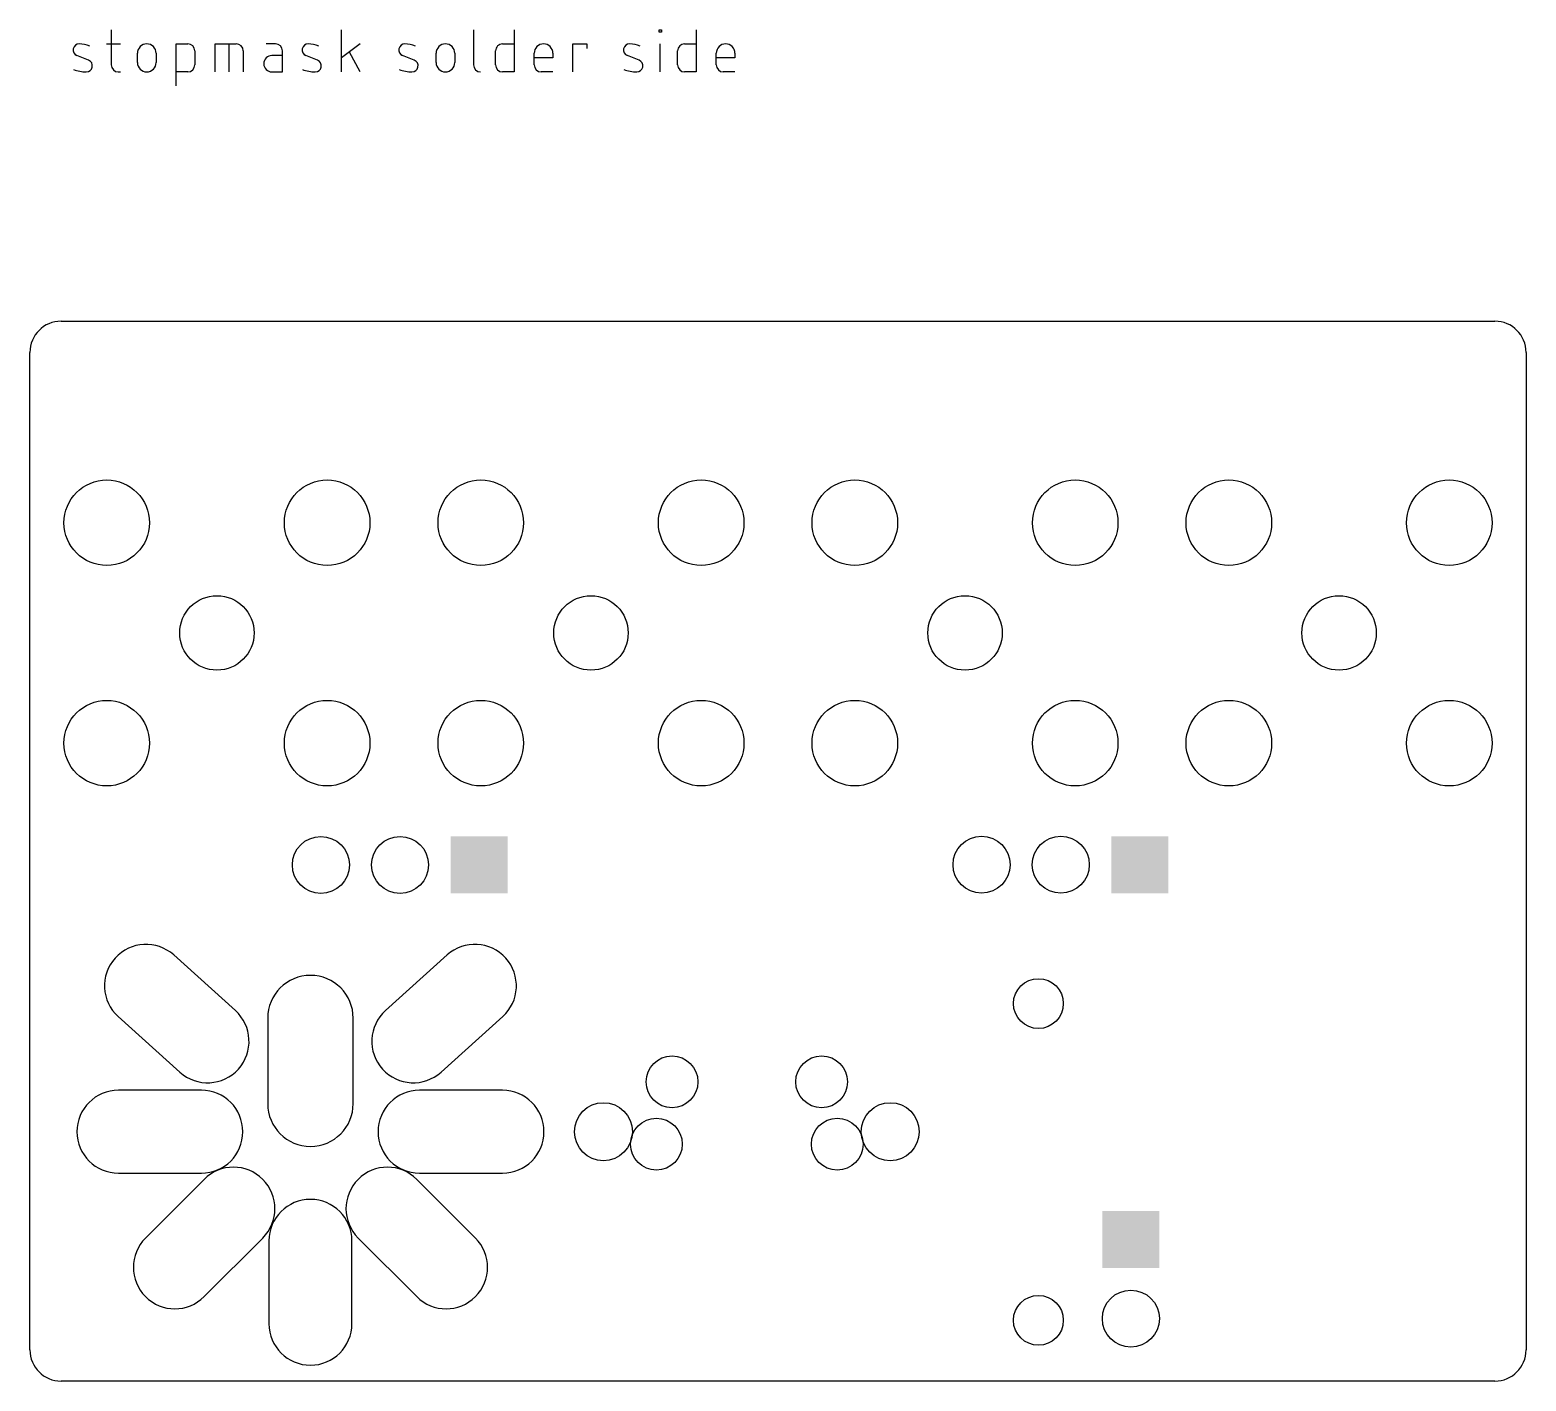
# Model space of a CAD drawing. Extents: x 0 to 48, y 0 to 43.3.
import ezdxf

# ---------------------------------------------------------------- set-up
doc = ezdxf.new("R2010")
doc.units = 0
doc.layers.add('20', color=30, linetype='CONTINUOUS')
doc.layers.add('30', color=253, linetype='CONTINUOUS')

# ---------------------------------------------------------------- blocks, each defined once
blk = doc.blocks.new('ROUNDP')
blk.add_circle((0, 0), 0.5)
blk = doc.blocks.new('OFFSETP100')
blk.add_lwpolyline([(0, -0.5), (1, -0.5, 1), (1, 0.5), (0, 0.5, 1)], format="xyb", close=True)
blk = doc.blocks.new('SQUAREP')
blk.add_solid([(-0.5, -0.5), (0.5, -0.5), (-0.5, 0.5), (0.5, 0.5)])

msp = doc.modelspace()

# ---------------------------------------------------------------- linework, layer by layer
at = {"layer": '20'}
for p, q in [((1, 34), (47, 34)), ((0, 1), (0, 33)), ((48, 33), (48, 1)), ((47, 0), (1, 0))]:
    msp.add_line(p, q, dxfattribs=at)
for centre, start, end in [((1, 33), 90, 180), ((47, 33), 0, 90), ((1, 1), 180, 270), ((47, 1), 270, 0)]:
    msp.add_arc(centre, 1, start, end, dxfattribs=at)
at = {"layer": '30'}
for p, q in [((2.611, 43.3451), (2.611, 42.2233)), ((9.9942, 41.9989), (9.9942, 43.3451)), ((14.2298, 43.3451), (14.2298, 42.2233)), ((15.5376, 43.3451), (15.5376, 41.9989)), ((20.1832, 43.2703), (20.1832, 43.3451)), ((20.1832, 43.3451), (20.258, 43.3451)), ((20.258, 43.2703), (20.1832, 43.2703)), ((20.258, 43.3451), (20.258, 43.2703)), ((21.3781, 43.3451), (21.3781, 41.9989)), ((2.4614, 42.8964), (2.9101, 42.8964)), ((4.6901, 41.5502), (4.6901, 42.8964)), ((4.6901, 42.8964), (5.0641, 42.8964)), ((5.9464, 41.9989), (5.9464, 42.8964)), ((5.9464, 42.8964), (6.6195, 42.8964)), ((6.3952, 41.9989), (6.3952, 42.8964)), ((7.8758, 42.8964), (7.5767, 42.8964)), ((10.5925, 42.8964), (9.9942, 42.4476)), ((15.1637, 42.8964), (15.5376, 42.8964)), ((17.4216, 41.9989), (17.4216, 42.8964)), ((17.4216, 42.8964), (17.8703, 42.8964)), ((17.8703, 42.8964), (17.8703, 42.7468)), ((20.2206, 41.9989), (20.2206, 42.8964)), ((21.0041, 42.8964), (21.3781, 42.8964)), ((1.8824, 42.3728), (1.5085, 42.5224)), ((3.4496, 42.2981), (3.4496, 42.5972)), ((4.0479, 42.5972), (4.0479, 42.2981)), ((5.2885, 42.672), (5.2885, 42.2233)), ((6.8439, 42.672), (6.8439, 41.9989)), ((8.1002, 42.5224), (7.7637, 42.5224)), ((8.1002, 41.9989), (8.1002, 42.672)), ((9.2286, 42.3728), (8.8547, 42.5224)), ((10.5925, 41.9989), (10.256, 42.6346)), ((12.3313, 42.3728), (11.9574, 42.5224)), ((13.0315, 42.2981), (13.0315, 42.5972)), ((13.6298, 42.5972), (13.6298, 42.2981)), ((14.9393, 42.2233), (14.9393, 42.672)), ((16.1799, 42.2233), (16.1799, 42.5972)), ((16.7782, 42.4476), (16.1799, 42.4476)), ((16.7782, 42.5972), (16.7782, 42.4476)), ((19.5406, 42.3728), (19.1667, 42.5224)), ((20.7798, 42.2233), (20.7798, 42.672)), ((22.0203, 42.2233), (22.0203, 42.5972)), ((22.6186, 42.4476), (22.0203, 42.4476)), ((22.6186, 42.5972), (22.6186, 42.4476)), ((2.8354, 41.9989), (2.9101, 41.9989)), ((5.0641, 41.9989), (4.6901, 41.9989)), ((7.7637, 41.9989), (8.1002, 41.9989)), ((15.5376, 41.9989), (15.1637, 41.9989)), ((16.7782, 41.9989), (16.4043, 41.9989)), ((21.3781, 41.9989), (21.0041, 41.9989)), ((22.6186, 41.9989), (22.2447, 41.9989))]:
    msp.add_line(p, q, dxfattribs=at)
for centre, radius, start, end in [((1.5805, 42.7025), 0.1939, 89.181, 248.1986), ((1.5711, 42.0471), 0.8493, 65.7609, 89.181), ((3.7487, 42.5972), 0.2992, 0, 180), ((5.0641, 42.672), 0.2244, 0, 90), ((6.6195, 42.672), 0.2244, 0, 90), ((7.8758, 42.672), 0.2244, 0, 90), ((8.9267, 42.7025), 0.1939, 89.181, 248.1986), ((8.9173, 42.0471), 0.8493, 65.7609, 89.181), ((12.0294, 42.7025), 0.1939, 89.181, 248.1986), ((12.02, 42.0471), 0.8493, 65.7609, 89.181), ((13.3307, 42.5972), 0.2992, 0, 180), ((15.1637, 42.672), 0.2244, 89.9992, 180), ((16.4791, 42.5972), 0.2992, 0, 180), ((19.2387, 42.7025), 0.1939, 89.181, 248.1986), ((19.2293, 42.0471), 0.8493, 65.7609, 89.181), ((21.0041, 42.672), 0.2244, 89.9992, 180), ((22.3195, 42.5972), 0.2992, 0, 180), ((1.8104, 42.1928), 0.1939, 269.181, 68.1986), ((3.7487, 42.2981), 0.2992, 180, 0), ((7.7637, 42.2607), 0.2618, 90, 270), ((9.1566, 42.1928), 0.1939, 269.181, 68.1986), ((12.2593, 42.1928), 0.1939, 269.181, 68.1986), ((13.3307, 42.2981), 0.2992, 180, 0), ((19.4686, 42.1928), 0.1939, 269.181, 68.1986), ((1.8258, 43.2672), 1.2684, 250.2096, 269.181), ((2.8354, 42.2233), 0.2244, 180, 270), ((5.0641, 42.2233), 0.2244, 270.0008, 0), ((9.1719, 43.2672), 1.2684, 250.2096, 269.181), ((12.2747, 43.2672), 1.2684, 250.2096, 269.181), ((14.4541, 42.2233), 0.2244, 180, 270), ((15.1637, 42.2233), 0.2244, 180, 270), ((16.4043, 42.2233), 0.2244, 180, 270), ((19.484, 43.2672), 1.2684, 250.2096, 269.181), ((21.0041, 42.2233), 0.2244, 180, 270), ((22.2447, 42.2233), 0.2244, 180, 270)]:
    msp.add_arc(centre, radius, start, end, dxfattribs=at)

# ---------------------------------------------------------------- block references
for name, p, xscale, yscale, rotation in [('ROUNDP', (2.4645, 27.5355), 2.7432, 2.7432, 45), ('ROUNDP', (9.5355, 27.5355), 2.7432, 2.7432, 45), ('ROUNDP', (14.4645, 27.5355), 2.7432, 2.7432, 45), ('ROUNDP', (21.5355, 27.5355), 2.7432, 2.7432, 45), ('ROUNDP', (26.4645, 27.5355), 2.7432, 2.7432, 45), ('ROUNDP', (33.5355, 27.5355), 2.7432, 2.7432, 45), ('ROUNDP', (38.4645, 27.5355), 2.7432, 2.7432, 45), ('ROUNDP', (45.5355, 27.5355), 2.7432, 2.7432, 45), ('ROUNDP', (6, 24), 2.3876, 2.3876, 45), ('ROUNDP', (18, 24), 2.3876, 2.3876, 45), ('ROUNDP', (30, 24), 2.3876, 2.3876, 45), ('ROUNDP', (42, 24), 2.3876, 2.3876, 45), ('ROUNDP', (2.4645, 20.4645), 2.7432, 2.7432, 45), ('ROUNDP', (9.5355, 20.4645), 2.7432, 2.7432, 45), ('ROUNDP', (14.4645, 20.4645), 2.7432, 2.7432, 45), ('ROUNDP', (21.5355, 20.4645), 2.7432, 2.7432, 45), ('ROUNDP', (26.4645, 20.4645), 2.7432, 2.7432, 45), ('ROUNDP', (33.5355, 20.4645), 2.7432, 2.7432, 45), ('ROUNDP', (38.4645, 20.4645), 2.7432, 2.7432, 45), ('ROUNDP', (45.5355, 20.4645), 2.7432, 2.7432, 45), ('ROUNDP', (9.3343, 16.558), 1.8288, 1.8288, 180), ('ROUNDP', (11.8742, 16.558), 1.8288, 1.8288, 180), ('SQUAREP', (14.4143, 16.558), 1.8288, 1.8288, 180), ('ROUNDP', (30.5313, 16.5655), 1.8288, 1.8288, 180), ('ROUNDP', (33.0712, 16.5655), 1.8288, 1.8288, 180), ('SQUAREP', (35.6112, 16.5655), 1.8288, 1.8288, 180), ('OFFSETP100', (5.7, 10.9), 2.6604, 2.6604, 138), ('OFFSETP100', (12.3, 10.9), 2.6604, 2.6604, 42), ('OFFSETP100', (9, 8.9), 2.7432, 2.7432, 90), ('ROUNDP', (32.3535, 12.1088), 1.6002, 1.6002, 270), ('OFFSETP100', (5.5, 8), 2.6604, 2.6604, 180), ('OFFSETP100', (6.53, 5.53), 2.6604, 2.6604, 225), ('OFFSETP100', (11.47, 5.53), 2.6604, 2.6604, 315), ('OFFSETP100', (9, 4.5), 2.6604, 2.6604, 270), ('SQUAREP', (35.32, 4.5442), 1.8288, 1.8288, 270), ('ROUNDP', (35.32, 2.0043), 1.8288, 1.8288, 270), ('ROUNDP', (32.3535, 1.9488), 1.6002, 1.6002, 270)]:
    msp.add_blockref(name, p, dxfattribs=dict(at, xscale=xscale, yscale=yscale, rotation=rotation))
for name, p, xscale, yscale in [('ROUNDP', (20.6, 9.6), 1.6604, 1.6604), ('ROUNDP', (25.4, 9.6), 1.6604, 1.6604), ('OFFSETP100', (12.5, 8), 2.6604, 2.6604), ('ROUNDP', (18.4, 8), 1.8604, 1.8604), ('ROUNDP', (27.6, 8), 1.8604, 1.8604), ('ROUNDP', (20.1, 7.6), 1.6604, 1.6604), ('ROUNDP', (25.9, 7.6), 1.6604, 1.6604)]:
    msp.add_blockref(name, p, dxfattribs=dict(at, xscale=xscale, yscale=yscale))

doc.saveas('drawing.dxf')
